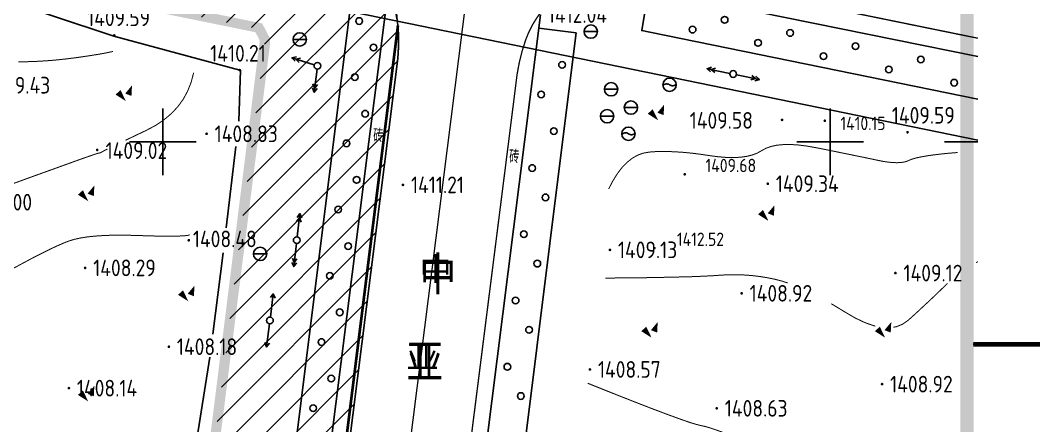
# Model space of a CAD drawing. Extents: x -2226 to 12369489, y -12501589 to 2275.
# Drawn here: x 5664210.6 to 5664362.5, y -6547750 to -6547689.2 of the extents above; entities that cross this region are included whole.
import ezdxf
from ezdxf.enums import TextEntityAlignment as Align

# ---------------------------------------------------------------- set-up
doc = ezdxf.new("R2010")
doc.units = 0
doc.header["$LTSCALE"] = 1000
doc.header["$MEASUREMENT"] = 0
for name, pattern in [('ACAD_ISO05W100', [34, 24, -3, 0.5, -3, 0.5, -3]), ('DASHDOT2', [0.5, 0.25, -0.125, 0, -0.125]), ('DIVIDE', [1.25, 0.5, -0.25, 0, -0.25, 0, -0.25])]:
    doc.linetypes.add(name, pattern=pattern)
doc.layers.get('0').update_dxf_attribs({"linetype": 'CONTINUOUS'})
for name, color, linetype in [('DLSS', 4, 'CONTINUOUS'), ('PUB_TEXT', 7, 'CONTINUOUS'), ('PUB_TITLE', 7, 'CONTINUOUS'), ('周边地形图', 8, 'CONTINUOUS'), ('用地红线', 1, 'DIVIDE')]:
    doc.layers.add(name, color=color, linetype=linetype)
doc.layers.add('道路红线', color=1, linetype='CONTINUOUS', lineweight=0)
doc.styles.add('HZ', font='', dxfattribs={"width": 0.8})
doc.styles.get("Standard").update_dxf_attribs({"font": 'GBENOR', "bigfont": 'GBCBIG'})
doc.styles.add('宋体', font='')
doc.styles.get('HZ').set_extended_font_data('SimSun')
doc.styles.get('宋体').set_extended_font_data('SimSun')

# ---------------------------------------------------------------- blocks, each defined once
blk = doc.blocks.new('GC200')
at = {"linetype": 'Continuous', "const_width": 0.2, "flags": 128}
blk.add_lwpolyline([(-0.1, 0, 1), (0.1, 0, 1)], format="xyb", close=True, dxfattribs=at)
blk = doc.blocks.new('gc013a')
at = {"linetype": 'Continuous'}
blk.add_line((0.5, 0), (4, 0), dxfattribs=at)
at = {"linetype": 'Continuous', "flags": 128}
for points in [[(2.77, 0.35), (3.38, 0), (2.77, -0.35)], [(3.39, 0.35), (4, 0), (3.39, -0.35)]]:
    blk.add_lwpolyline(points, dxfattribs=at)
blk = doc.blocks.new('gc170')
at = {"linetype": 'Continuous'}
blk.add_circle((0, 0), 0.5, dxfattribs=at)
blk = doc.blocks.new('GC042')
blk.add_line((-1, 0), (1, 0))
blk.add_circle((0, 0), 1)
blk = doc.blocks.new('gc046')
blk.add_circle((0, 0), 1)
for centre, start, end in [((-0.43, -0.55), 52.0967, 144.3058), ((0.43, 0.55), 232.0967, 324.3058)]:
    blk.add_arc(centre, 0.694, start, end)
blk = doc.blocks.new('gc090')
for points in [[(1.07, 1.45, 0, 1, 0), (0.52, 0.05, 1, 1, 0)], [(-1.02, 0.41, 1, 0, 0), (0.15, -0.9, 0, 0, 0)]]:
    blk.add_lwpolyline(points, format="xyseb")
blk = doc.blocks.new('gc013b')
at = {"linetype": 'Continuous'}
blk.add_line((0.5, 0), (4, 0), dxfattribs=at)
at = {"linetype": 'Continuous', "flags": 128}
blk.add_lwpolyline([(3.39, 0.35), (4, 0), (3.39, -0.35)], dxfattribs=at)

msp = doc.modelspace()

# ---------------------------------------------------------------- hatches: boundary and pattern name
at = {"layer": 'PUB_TEXT'}
h = msp.add_hatch(dxfattribs=at)
h.set_pattern_fill('ANSI31', color=62, scale=2, style=0)
h.set_pattern_definition([(45, (5659762.3015, -6542474.5832), (-2.245064, 2.245064), [])])
h.paths.add_polyline_path([(5663473.99, -6547974.44), (5663811.29, -6548013.16), (5663803.53, -6548018.87), (5663798.4, -6548024.15), (5663793.4, -6548031.23), (5663457.36, -6547992.66), (5663455.09, -6547991.63), (5663453.92, -6547990.57), (5663452.92, -6547988.73), (5663452.74, -6547987.81), (5663493.87, -6547525.21), (5663494.28, -6547522.42), (5663495.13, -6547520.82), (5663496.36, -6547519.38), (5663497.42, -6547518.57), (5663499.28, -6547518), (5663502.79, -6547518.35), (5664257.18, -6547672.12), (5664260.62, -6547675.58), (5664263.78, -6547680.43), (5664265.2, -6547683.16), (5664266.64, -6547686.39), (5664267.08, -6547688.5), (5664267.32, -6547692.27), (5664267.25, -6547694.09), (5664234.43, -6547954.44), (5664230.47, -6547954.27), (5664222.81, -6547955.85), (5664215.94, -6547959.91), (5664213.24, -6547962.58), (5664247.31, -6547692.36), (5664246.5, -6547690.54), (5663512.56, -6547540.76)])

# ---------------------------------------------------------------- linework, layer by layer
for p, q in [((5664471.59, -6547737.76), (5664353.45, -6547737.76)), ((5664353.45, -6547737.76), (5664471.59, -6547737.76))]:
    msp.add_line(p, q)
at = {"const_width": 0.675}
msp.add_lwpolyline([(5664353.45, -6547737.76), (5664471.59, -6547737.76)], dxfattribs=at)
at = {"layer": 'DLSS', "linetype": 'Continuous'}
for points in [[(5664257.18, -6547672.12, 0.2, 0.2, -0.020197), (5664259.48, -6547674.3, 0.2, 0.2, -0.046426), (5664261.64, -6547676.97, 0.2, 0.2, -0.017807), (5664263.78, -6547680.43, 0.2, 0.2, -0.016255), (5664265.86, -6547684.38, 0.2, 0.2, -0.081406), (5664267.08, -6547688.5, 0.2, 0.2, -0.054237), (5664267.2, -6547694.94, 0.2, 0.2, 0)], [(5664297.07, -6547680.26, 0.2, 0.2, 0.019969), (5664295.48, -6547680.96, 0.2, 0.2, 0.06238), (5664293.93, -6547681.96, 0.2, 0.2, 0.040855), (5664291.39, -6547684.49, 0.2, 0.2, 0.026592), (5664288.04, -6547688.86, 0.2, 0.2, 0.066247), (5664286.37, -6547692.17, 0.2, 0.2, 0.046113), (5664285.09, -6547697.32, 0.2, 0.2, 0)]]:
    msp.add_lwpolyline(points, format="xyseb", dxfattribs=at)
at = {"layer": 'DLSS', "linetype": 'Continuous', "flags": 128}
for points, const_width in [([(5664297.07, -6547680.26), (5664352.5, -6547691.57)], 0.2), ([(5664219.51, -6548071.82), (5664267.24, -6547689.99)], 0.4), ([(5664267.2, -6547694.94), (5664265.63, -6547707.41)], 0.2), ([(5664285.09, -6547697.32), (5664283.82, -6547707.41)], 0.2), ([(5664265.63, -6547707.41), (5664246.99, -6547855.31)], 0.2), ([(5664283.82, -6547707.41), (5664276.93, -6547761.78)], 0.2)]:
    msp.add_lwpolyline(points, dxfattribs=dict(at, const_width=const_width))
at = {"layer": 'PUB_TITLE', "const_width": 1.98}
msp.add_lwpolyline([(5664352.5, -6547417.25), (5664471.59, -6547417.25), (5664471.59, -6548238.25), (5664352.5, -6548238.25)], close=True, dxfattribs=at)
at = {"layer": '周边地形图'}
for p, q in [((5664291.9, -6547707.41), (5664293.93, -6547691.07)), ((5664232, -6547712.41), (5664232, -6547702.41)), ((5664332, -6547712.41), (5664332, -6547702.41)), ((5664227, -6547707.41), (5664237, -6547707.41)), ((5664246.69, -6548070.93), (5664291.9, -6547707.41)), ((5664327, -6547707.41), (5664337, -6547707.41)), ((5664354.13, -6547707.41), (5664349.13, -6547707.41))]:
    msp.add_line(p, q, dxfattribs=at)
at = {"layer": '周边地形图', "flags": 128}
for points in [[(5664354.13, -6547707.18), (5664179.15, -6547671.27)], [(5664243.54, -6547696.68), (5664224.69, -6547691.57), (5664197.04, -6547682.38)], [(5664257.58, -6547707.41), (5664260.32, -6547685.47)], [(5664264.46, -6547695.06), (5664265.81, -6547684.29)], [(5664354.13, -6547694.66), (5664304.79, -6547684.59), (5664303.77, -6547690.75), (5664305, -6547691)], [(5664286.2, -6547707.41), (5664288.59, -6547688.37)], [(5664293.93, -6547691.07), (5664288.34, -6547690.37)], [(5664354.13, -6547701.03), (5664305, -6547691)], [(5664262.9, -6547707.41), (5664264.46, -6547695.06)], [(5664243.41, -6547704.35), (5664243.64, -6547696.68)], [(5664243.48, -6547696.79), (5664243.47, -6547696.75)], [(5664212.68, -6548066.92), (5664257.58, -6547707.41)], [(5664217.52, -6548067.49), (5664262.9, -6547707.41)], [(5664240.52, -6548070.21), (5664286.2, -6547707.41)], [(5664241.52, -6547720.29), (5664242.97, -6547708.1)], [(5664239.5, -6547736.25), (5664241.05, -6547724.04)], [(5664236.94, -6547752.94), (5664239.06, -6547739.68)]]:
    msp.add_lwpolyline(points, dxfattribs=at)
at = {"layer": '周边地形图'}
for points in [[(5664257.18, -6547672.12, 0.2, 0.2, -0.020197), (5664259.48, -6547674.3, 0.2, 0.2, -0.046426), (5664261.64, -6547676.97, 0.2, 0.2, -0.017807), (5664263.78, -6547680.43, 0.2, 0.2, -0.016255), (5664265.86, -6547684.38, 0.2, 0.2, -0.081406), (5664267.08, -6547688.5, 0.2, 0.2, -0.054237), (5664267.2, -6547694.94, 0.2, 0.2, 0)], [(5664297.07, -6547680.26, 0.2, 0.2, 0.019969), (5664295.48, -6547680.96, 0.2, 0.2, 0.06238), (5664293.93, -6547681.96, 0.2, 0.2, 0.040855), (5664291.39, -6547684.49, 0.2, 0.2, 0.026592), (5664288.04, -6547688.86, 0.2, 0.2, 0.066247), (5664286.37, -6547692.17, 0.2, 0.2, 0.046113), (5664285.09, -6547697.32, 0.2, 0.2, 0)]]:
    msp.add_lwpolyline(points, format="xyseb", dxfattribs=at)
at = {"layer": '周边地形图', "flags": 128}
for points, const_width in [([(5664297.07, -6547680.26), (5664354.13, -6547691.9)], 0.2), ([(5664267.2, -6547694.94), (5664266.78, -6547698.26)], 0.2), ([(5664285.09, -6547697.32), (5664283.82, -6547707.41)], 0.2), ([(5664266.78, -6547698.26), (5664265.63, -6547707.41)], 0.2), ([(5664265.63, -6547707.41), (5664246.99, -6547855.31)], 0.2), ([(5664283.82, -6547707.41), (5664277.41, -6547758.03)], 0.2), ([(5664351.1, -6547709.02), (5664349.69, -6547709.14), (5664348.41, -6547709.27), (5664347.28, -6547709.41), (5664346.3, -6547709.56), (5664345.46, -6547709.71), (5664344.77, -6547709.87), (5664344.22, -6547710.03), (5664343.81, -6547710.2), (5664343.45, -6547710.36), (5664343.02, -6547710.47), (5664342.53, -6547710.53), (5664341.97, -6547710.55), (5664341.35, -6547710.53), (5664340.67, -6547710.46), (5664339.92, -6547710.35), (5664339.11, -6547710.19), (5664338.23, -6547710), (5664337.27, -6547709.8), (5664336.24, -6547709.59), (5664335.13, -6547709.36), (5664333.94, -6547709.12), (5664332.68, -6547708.86), (5664331.34, -6547708.59), (5664329.93, -6547708.31), (5664328.53, -6547708.06), (5664327.24, -6547707.9), (5664326.05, -6547707.82), (5664324.97, -6547707.84), (5664324, -6547707.93), (5664323.13, -6547708.12), (5664322.38, -6547708.39), (5664321.72, -6547708.75), (5664321.08, -6547709.11), (5664320.34, -6547709.39), (5664319.5, -6547709.6), (5664318.57, -6547709.73), (5664317.55, -6547709.78), (5664316.44, -6547709.76), (5664315.23, -6547709.66), (5664313.93, -6547709.49), (5664312.61, -6547709.29), (5664311.34, -6547709.13), (5664310.13, -6547709.01), (5664308.97, -6547708.93), (5664307.87, -6547708.88), (5664306.83, -6547708.87), (5664305.84, -6547708.89), (5664304.9, -6547708.96), (5664304.02, -6547709.11), (5664303.16, -6547709.42), (5664302.35, -6547709.88), (5664301.57, -6547710.5), (5664300.82, -6547711.27), (5664300.12, -6547712.18), (5664299.45, -6547713.26), (5664298.81, -6547714.48)], 0.15), ([(5664354.13, -6547725.38), (5664353.85, -6547725.54)], 0.15), ([(5664325.64, -6547728.57), (5664324.74, -6547728.28), (5664323.66, -6547728), (5664322.61, -6547727.79), (5664321.57, -6547727.62), (5664320.54, -6547727.49), (5664319.52, -6547727.4), (5664318.5, -6547727.34), (5664317.49, -6547727.33), (5664316.49, -6547727.35), (5664315.49, -6547727.41), (5664314.36, -6547727.49), (5664312.93, -6547727.56), (5664311.21, -6547727.63), (5664309.21, -6547727.68), (5664306.91, -6547727.73), (5664304.33, -6547727.78), (5664301.46, -6547727.81), (5664298.3, -6547727.84)], 0.15), ([(5664349.58, -6547728.64), (5664349.14, -6547729.06), (5664348.54, -6547729.64), (5664347.92, -6547730.24), (5664347.27, -6547730.86), (5664346.6, -6547731.49), (5664345.91, -6547732.13), (5664345.2, -6547732.79), (5664344.46, -6547733.47), (5664343.69, -6547734.16), (5664342.87, -6547734.74), (5664341.94, -6547735.12), (5664341.46, -6547735.2)], 0.15), ([(5664338.78, -6547735.03), (5664338.54, -6547734.98), (5664337.21, -6547734.51), (5664335.77, -6547733.83), (5664334.23, -6547732.93), (5664332.67, -6547731.98), (5664332.14, -6547731.67)], 0.15)]:
    msp.add_lwpolyline(points, dxfattribs=dict(at, const_width=const_width))
at = {"layer": '周边地形图', "const_width": 0.2, "flags": 128}
for points in [[(5664224.63, -6547691.48, 1), (5664224.83, -6547691.48, 1)], [(5664243.44, -6547696.68, 1), (5664243.64, -6547696.68, 1)], [(5664324.69, -6547704.13, 1), (5664324.89, -6547704.13, 1)], [(5664238.47, -6547706.22, 1), (5664238.67, -6547706.22, 1)], [(5664343.49, -6547705.99, 1), (5664343.69, -6547705.99, 1)], [(5664222.07, -6547708.64, 1), (5664222.27, -6547708.64, 1)], [(5664322.56, -6547713.7, 1), (5664322.76, -6547713.7, 1)], [(5664235.8, -6547722.17, 1), (5664236, -6547722.17, 1)], [(5664298.9, -6547723.61, 1), (5664299.1, -6547723.61, 1)], [(5664220.27, -6547726.31, 1), (5664220.47, -6547726.31, 1)], [(5664341.68, -6547727.09, 1), (5664341.88, -6547727.09, 1)], [(5664318.63, -6547730.12, 1), (5664318.83, -6547730.12, 1)], [(5664232.81, -6547738.12, 1), (5664233.01, -6547738.12, 1)], [(5664295.9, -6547741.53, 1), (5664296.1, -6547741.53, 1)], [(5664217.83, -6547744.33, 1), (5664218.03, -6547744.33, 1)], [(5664339.68, -6547743.73, 1), (5664339.88, -6547743.73, 1)], [(5664314.91, -6547747.35, 1), (5664315.11, -6547747.35, 1)]]:
    msp.add_lwpolyline(points, format="xyb", close=True, dxfattribs=at)
at = {"layer": '周边地形图', "const_width": 0.15}
for points in [[(5664210.36, -6547695.43), (5664211.52, -6547695.42), (5664212.71, -6547695.39), (5664213.93, -6547695.32), (5664215.17, -6547695.24), (5664216.43, -6547695.12), (5664217.72, -6547694.98), (5664219.04, -6547694.81), (5664220.3, -6547694.63), (5664221.42, -6547694.46), (5664222.41, -6547694.3), (5664223.27, -6547694.15), (5664223.99, -6547694), (5664224.54, -6547693.88)], [(5664226.42, -6547707.19), (5664226.88, -6547706.97), (5664228.11, -6547706.38), (5664229.51, -6547705.72), (5664230.92, -6547704.97), (5664232.18, -6547704.12), (5664233.3, -6547703.18), (5664234.26, -6547702.15), (5664235.08, -6547701.02), (5664235.74, -6547699.79), (5664236.26, -6547698.47), (5664236.63, -6547697.05)], [(5664206.18, -6547714.92), (5664206.86, -6547714.67), (5664208.54, -6547714.06), (5664210.49, -6547713.35), (5664212.72, -6547712.54), (5664214.95, -6547711.74), (5664216.88, -6547711.04), (5664218.53, -6547710.45), (5664219.88, -6547709.96), (5664220.95, -6547709.59), (5664221.72, -6547709.32), (5664222.21, -6547709.16), (5664222.41, -6547709.11), (5664222.46, -6547709.11), (5664222.53, -6547709.09), (5664222.6, -6547709.07), (5664222.68, -6547709.04), (5664222.77, -6547709), (5664222.87, -6547708.95), (5664222.98, -6547708.89), (5664223.09, -6547708.82), (5664223.29, -6547708.71), (5664223.67, -6547708.52), (5664223.71, -6547708.5)], [(5664209.1, -6547726.66), (5664210.79, -6547725.74), (5664212.34, -6547724.91), (5664213.75, -6547724.19), (5664215.01, -6547723.56), (5664216.12, -6547723.04), (5664217.09, -6547722.61), (5664217.91, -6547722.29), (5664218.73, -6547722.04), (5664219.68, -6547721.83), (5664220.76, -6547721.66), (5664221.98, -6547721.54), (5664223.33, -6547721.45), (5664224.81, -6547721.41), (5664226.43, -6547721.41), (5664228.18, -6547721.46), (5664229.89, -6547721.51), (5664231.39, -6547721.55), (5664232.69, -6547721.56), (5664233.78, -6547721.56), (5664234.65, -6547721.53), (5664235.33, -6547721.49), (5664235.79, -6547721.43), (5664236.04, -6547721.34)], [(5664321.28, -6547753.18), (5664320.13, -6547752.69), (5664318.57, -6547752.02), (5664317.17, -6547751.45), (5664315.93, -6547750.96), (5664314.86, -6547750.57), (5664313.96, -6547750.27), (5664313.22, -6547750.06), (5664312.65, -6547749.94), (5664311.96, -6547749.77), (5664310.85, -6547749.43), (5664309.34, -6547748.9), (5664307.43, -6547748.2), (5664305.1, -6547747.32), (5664302.37, -6547746.26), (5664299.23, -6547745.02), (5664295.68, -6547743.6)]]:
    msp.add_lwpolyline(points, dxfattribs=at)
at = {"layer": '用地红线', "color": 1, "linetype": 'ACAD_ISO05W100', "ltscale": 0.4}
for p, q in [((5664267.19, -6547689.43), (5664266.64, -6547686.39)), ((5664267.31, -6547691.25), (5664267.19, -6547689.43)), ((5664267.31, -6547693.23), (5664267.31, -6547691.25)), ((5664267.2, -6547694.94), (5664267.31, -6547693.23)), ((5664220.11, -6548067.8), (5664267.2, -6547694.94))]:
    msp.add_line(p, q, dxfattribs=at)
at = {"layer": '用地红线', "color": 1, "linetype": 'DIVIDE', "ltscale": 15, "const_width": 1.5}
msp.add_lwpolyline([(5664246.39, -6547690.34), (5663731.16, -6547585.38), (5663512.56, -6547540.76), (5663473.99, -6547974.44), (5664201.2, -6548057.92), (5664247.28, -6547693.07), (5664247.31, -6547692.63), (5664247.31, -6547692.1), (5664246.62, -6547690.74)], close=True, dxfattribs=at)
at = {"layer": '用地红线', "color": 4, "linetype": 'DIVIDE', "ltscale": 15, "const_width": 1.5}
msp.add_lwpolyline([(5663658.06, -6547570.46), (5664246.39, -6547690.34), (5664247.31, -6547692.1), (5664237, -6547774.46), (5663641.16, -6547706.06), (5663658.06, -6547570.46)], close=True, dxfattribs=at)
at = {"layer": '道路红线', "linetype": 'DASHDOT2', "ltscale": 25}
msp.add_line((5664279, -6547673.53), (5664207.66, -6548238.25), dxfattribs=at)

# ---------------------------------------------------------------- block references
at = {"layer": '周边地形图', "color": 8, "zscale": 0.001}
for name, p, rotation in [('gc170', (5664316.19, -6547689.13), 348.5495642031013), ('gc170', (5664261.42, -6547689.32), 262.8396600987547), ('gc170', (5664311.39, -6547690.61), 348.5379584700523), ('gc170', (5664325.99, -6547691.11), 348.5495642031013), ('gc170', (5664263.58, -6547693.29), 82.72231109704606), ('gc170', (5664321.19, -6547692.6), 348.5379584700523), ('gc170', (5664335.79, -6547693.1), 348.5495642031013), ('gc013a', (5664255.17, -6547696.03), 162.5118349487503), ('gc170', (5664330.99, -6547694.59), 348.5379584700523), ('gc170', (5664345.59, -6547695.08), 348.5495642031013), ('gc170', (5664291.83, -6547695.9), 262.8824065292885), ('gc013a', (5664317.48, -6547697.26), 168.522632235914), ('gc170', (5664340.79, -6547696.58), 348.5379584700523), ('gc013a', (5664255.17, -6547696.03), 263.2272992691734), ('gc170', (5664260.78, -6547697.73), 262.8396600987547), ('gc013a', (5664317.48, -6547697.26), 348.4588536169285), ('gc170', (5664350.59, -6547698.56), 348.5379584700523), ('gc170', (5664288.71, -6547700.33), 82.8968632978107), ('gc170', (5664262.32, -6547703.21), 82.72231109704606), ('gc170', (5664290.59, -6547705.82), 262.8824065292885), ('gc170', (5664259.53, -6547707.65), 262.8396600987547), ('gc170', (5664287.34, -6547711.35), 82.8968632978107), ('gc170', (5664261.05, -6547713.13), 82.72231109704606), ('gc170', (5664289.36, -6547715.75), 262.8824065292885), ('gc170', (5664258.28, -6547717.57), 262.8396600987547), ('gc013a', (5664252.07, -6547722.15), 83.22729926917341), ('gc170', (5664286.11, -6547721.27), 82.8968632978107), ('gc013a', (5664252.07, -6547722.15), 263.6091632972096), ('gc170', (5664259.78, -6547723.05), 82.72231109704606), ('gc170', (5664288.12, -6547725.67), 262.8824065292885), ('gc170', (5664257.04, -6547727.49), 262.8396600987547), ('gc013b', (5664248.06, -6547734.18), 82.94096534178158), ('gc170', (5664284.87, -6547731.2), 82.8968632978107), ('gc170', (5664258.51, -6547732.97), 82.72231109704606), ('gc013b', (5664248.06, -6547734.18), 262.7841476142563), ('gc170', (5664286.88, -6547735.59), 262.8824065292885), ('gc170', (5664255.79, -6547737.42), 262.8396600987547), ('gc170', (5664283.63, -6547741.12), 82.8968632978107), ('gc170', (5664257.25, -6547742.89), 82.72231109704606), ('gc170', (5664285.64, -6547745.51), 262.8824065292885), ('gc170', (5664254.54, -6547747.34), 262.8396600987547)]:
    msp.add_blockref(name, p, dxfattribs=dict(at, rotation=rotation))
for name, p in [('GC042', (5664296.13, -6547690.91)), ('GC042', (5664252.52, -6547692.08)), ('GC042', (5664252.52, -6547692.08)), ('gc170', (5664255.17, -6547696.03)), ('gc170', (5664317.48, -6547697.26)), ('gc090', (5664226.32, -6547700.42)), ('GC042', (5664299.18, -6547699.55)), ('gc046', (5664307.94, -6547698.88)), ('GC042', (5664302.15, -6547702.3)), ('gc090', (5664306.06, -6547703.29)), ('GC042', (5664298.58, -6547703.59)), ('gc046', (5664301.77, -6547706.22)), ('GC200', (5664331.2, -6547704.27)), ('GC200', (5664310.22, -6547712.29)), ('gc090', (5664220.68, -6547715.42)), ('GC200', (5664267.99, -6547713.87)), ('GC200', (5664267.99, -6547713.87)), ('gc090', (5664322.59, -6547718.37)), ('gc170', (5664252.07, -6547722.15)), ('GC042', (5664246.58, -6547724.22)), ('GC200', (5664305.66, -6547723.35)), ('gc090', (5664235.68, -6547730.42)), ('gc170', (5664248.06, -6547734.18)), ('gc090', (5664305.09, -6547735.87)), ('gc090', (5664340.09, -6547735.87)), ('gc090', (5664220.68, -6547745.42))]:
    msp.add_blockref(name, p, dxfattribs=at)

# ---------------------------------------------------------------- texts
at = {"layer": 'PUB_TEXT', "char_height": 5, "width": 15.5433, "attachment_point": 1, "style": 'HZ'}
for s, insert in [('中', (5664270.5, -6547724.72)), ('亚', (5664268.54, -6547737.85))]:
    msp.add_mtext(s, dxfattribs=dict(at, insert=insert))
at = {"layer": '周边地形图'}
for s, p in [('1412.04', (5664289.69, -6547688.35)), ('1409.59', (5664220.66, -6547688.84)), ('1410.21', (5664239.1, -6547694.16)), ('1409.43', (5664205.71, -6547698.94)), ('1409.59', (5664341.24, -6547703.45)), ('1409.58', (5664310.95, -6547704.21)), ('1408.83', (5664239.77, -6547706.22)), ('1409.02', (5664223.43, -6547708.74)), ('1411.21', (5664269.19, -6547713.87)), ('1409.34', (5664323.86, -6547713.7)), ('1409.00', (5664203.18, -6547716.47)), ('1408.48', (5664236.51, -6547721.97)), ('1409.13', (5664300.2, -6547723.61)), ('1408.29', (5664221.57, -6547726.31)), ('1409.12', (5664342.98, -6547727.09)), ('1408.92', (5664319.93, -6547730.12)), ('1408.18', (5664234.11, -6547738.12)), ('1408.57', (5664297.2, -6547741.53)), ('1408.14', (5664219.13, -6547744.33)), ('1408.92', (5664340.98, -6547743.73)), ('1408.63', (5664316.21, -6547747.35))]:
    msp.add_text(s, height=2.5, dxfattribs=at).set_placement(p, align=Align.MIDDLE_LEFT)
for s, p in [('1410.15', (5664336.92, -6547704.66)), ('砖', (5664264.29, -6547706.38)), ('砖', (5664284.67, -6547709.54)), ('1409.68', (5664317.12, -6547710.96)), ('1412.52', (5664312.57, -6547722.02))]:
    msp.add_text(s, height=2, dxfattribs=at).set_placement(p, align=Align.MIDDLE)
at = {"layer": '周边地形图', "char_height": 3.5, "width": 15.5433, "attachment_point": 1, "style": '宋体'}
for s, insert in [('中', (5664270.5, -6547724.72)), ('亚', (5664268.54, -6547737.85))]:
    msp.add_mtext(s, dxfattribs=dict(at, insert=insert))

doc.saveas('drawing.dxf')
